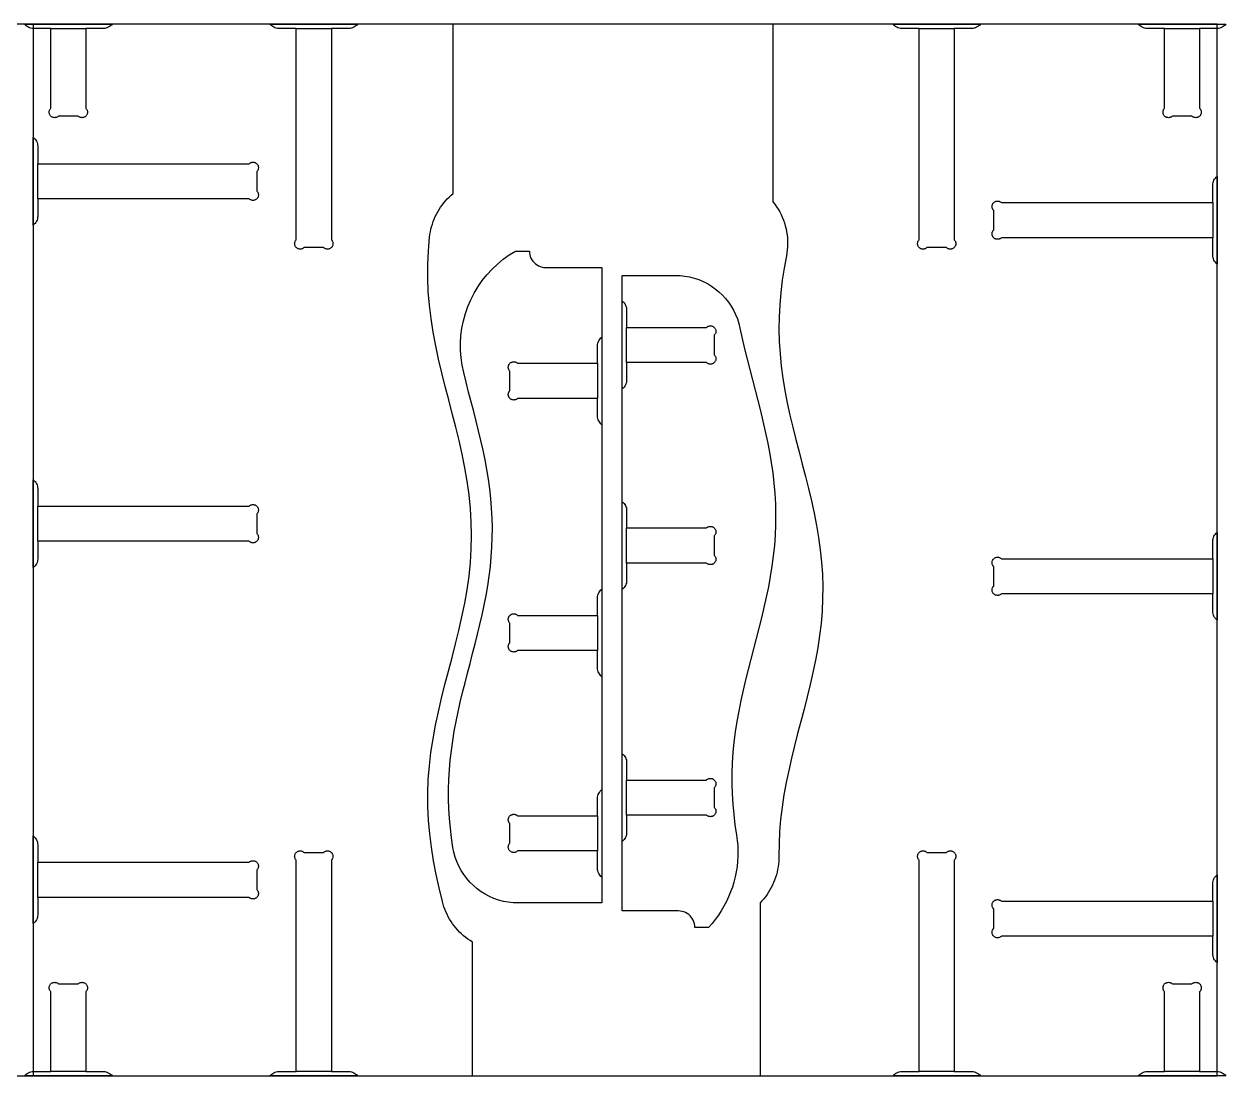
# Model space of a CAD drawing. Header units: inches. Extents: x -0.4 to 96.4, y 0 to 48.
# Drawn here: x 41.6 to 96.4, y 0 to 48 of the extents above; entities that cross this region are included whole.
import ezdxf

# ---------------------------------------------------------------- set-up
doc = ezdxf.new("R2010")
doc.units = ezdxf.units.IN
for name, color, linetype in [('BRACKET_CUTS', 1, 'Continuous'), ('BRACKET_OUTLINE', 5, 'Continuous'), ('PLYWOOD_BOUNDARY', 7, 'Continuous'), ('SHELF_OUTLINE', 3, 'Continuous')]:
    doc.layers.add(name, color=color, linetype=linetype)

msp = doc.modelspace()

# ---------------------------------------------------------------- linework, layer by layer
at = {"layer": 'BRACKET_CUTS'}
for points in [[(42.776, 47.8), (44.376, 47.8)], [(53.976, 47.8), (55.576, 47.8)], [(82.4, 47.8), (84, 47.8)], [(93.6, 47.8), (95.2, 47.8)], [(42.176, 40.025), (42.176, 41.625)], [(95.8, 39.85), (95.8, 38.25)], [(69.052, 32.554), (69.052, 34.154)], [(67.724, 32.518), (67.724, 30.918)], [(42.176, 24.4), (42.176, 26)], [(69.052, 23.404), (69.052, 25.005)], [(95.8, 23.6), (95.8, 22)], [(67.724, 21.018), (67.724, 19.418)], [(69.052, 11.904), (69.052, 13.504)], [(67.724, 11.868), (67.724, 10.268)], [(42.176, 8.15), (42.176, 9.75)], [(95.8, 7.975), (95.8, 6.375)], [(44.376, 0.2), (42.776, 0.2)], [(55.576, 0.2), (53.976, 0.2)], [(84, 0.2), (82.4, 0.2)], [(95.2, 0.2), (93.6, 0.2)]]:
    msp.add_lwpolyline(points, dxfattribs=at)
at = {"layer": 'BRACKET_OUTLINE'}
for points in [[(45.576, 48), (45.538, 47.956), (45.496, 47.916), (45.449, 47.882), (45.399, 47.853), (45.346, 47.83), (45.29, 47.813), (45.233, 47.803), (45.176, 47.8), (44.376, 47.8), (44.376, 44.154), (44.392, 44.135), (44.407, 44.116), (44.419, 44.095), (44.43, 44.072), (44.438, 44.049), (44.444, 44.026), (44.448, 44.001), (44.449, 43.977), (44.448, 43.952), (44.444, 43.928), (44.438, 43.904), (44.43, 43.881), (44.419, 43.859), (44.407, 43.838), (44.392, 43.818), (44.376, 43.8), (44.357, 43.784), (44.338, 43.769), (44.317, 43.756), (44.294, 43.746), (44.271, 43.738), (44.248, 43.732), (44.223, 43.728), (44.199, 43.727), (44.174, 43.728), (44.15, 43.732), (44.126, 43.738), (44.103, 43.746), (44.081, 43.756), (44.06, 43.769), (44.04, 43.784), (44.022, 43.8), (43.129, 43.8), (43.111, 43.784), (43.091, 43.769), (43.07, 43.756), (43.048, 43.746), (43.025, 43.738), (43.001, 43.732), (42.977, 43.728), (42.952, 43.727), (42.928, 43.728), (42.904, 43.732), (42.88, 43.738), (42.857, 43.746), (42.834, 43.756), (42.813, 43.769), (42.794, 43.784), (42.776, 43.8), (42.759, 43.818), (42.744, 43.838), (42.732, 43.859), (42.721, 43.881), (42.713, 43.904), (42.707, 43.928), (42.704, 43.952), (42.702, 43.977), (42.704, 44.001), (42.707, 44.026), (42.713, 44.049), (42.721, 44.072), (42.732, 44.095), (42.744, 44.116), (42.759, 44.135), (42.776, 44.154), (42.776, 47.8), (41.976, 47.8), (41.918, 47.803), (41.861, 47.813), (41.805, 47.83), (41.752, 47.853), (41.702, 47.882), (41.655, 47.916), (41.613, 47.956), (41.576, 48), (45.576, 48)], [(56.776, 48), (56.738, 47.956), (56.696, 47.916), (56.649, 47.882), (56.599, 47.853), (56.546, 47.83), (56.49, 47.813), (56.433, 47.803), (56.376, 47.8), (55.576, 47.8), (55.576, 38.154), (55.592, 38.135), (55.607, 38.116), (55.619, 38.095), (55.63, 38.072), (55.638, 38.049), (55.644, 38.026), (55.648, 38.001), (55.649, 37.977), (55.648, 37.952), (55.644, 37.928), (55.638, 37.904), (55.63, 37.881), (55.619, 37.859), (55.607, 37.838), (55.592, 37.818), (55.576, 37.8), (55.557, 37.784), (55.538, 37.769), (55.517, 37.756), (55.494, 37.746), (55.471, 37.738), (55.448, 37.732), (55.423, 37.728), (55.399, 37.727), (55.374, 37.728), (55.35, 37.732), (55.326, 37.738), (55.303, 37.746), (55.281, 37.756), (55.26, 37.769), (55.24, 37.784), (55.222, 37.8), (54.329, 37.8), (54.311, 37.784), (54.291, 37.769), (54.27, 37.756), (54.248, 37.746), (54.225, 37.738), (54.201, 37.732), (54.177, 37.728), (54.152, 37.727), (54.128, 37.728), (54.104, 37.732), (54.08, 37.738), (54.057, 37.746), (54.034, 37.756), (54.013, 37.769), (53.994, 37.784), (53.976, 37.8), (53.959, 37.818), (53.944, 37.838), (53.932, 37.859), (53.921, 37.881), (53.913, 37.904), (53.907, 37.928), (53.904, 37.952), (53.902, 37.977), (53.904, 38.001), (53.907, 38.026), (53.913, 38.049), (53.921, 38.072), (53.932, 38.095), (53.944, 38.116), (53.959, 38.135), (53.976, 38.154), (53.976, 47.8), (53.176, 47.8), (53.118, 47.803), (53.061, 47.813), (53.005, 47.83), (52.952, 47.853), (52.902, 47.882), (52.855, 47.916), (52.813, 47.956), (52.776, 48), (56.776, 48)], [(85.2, 48), (85.163, 47.956), (85.12, 47.916), (85.074, 47.882), (85.024, 47.853), (84.97, 47.83), (84.915, 47.813), (84.858, 47.803), (84.8, 47.8), (84, 47.8), (84, 38.154), (84.016, 38.135), (84.031, 38.116), (84.044, 38.095), (84.054, 38.072), (84.062, 38.049), (84.068, 38.026), (84.072, 38.001), (84.073, 37.977), (84.072, 37.952), (84.068, 37.928), (84.062, 37.904), (84.054, 37.881), (84.044, 37.859), (84.031, 37.838), (84.016, 37.818), (84, 37.8), (83.982, 37.784), (83.962, 37.769), (83.941, 37.756), (83.919, 37.746), (83.896, 37.738), (83.872, 37.732), (83.848, 37.728), (83.823, 37.727), (83.799, 37.728), (83.774, 37.732), (83.751, 37.738), (83.728, 37.746), (83.705, 37.756), (83.684, 37.769), (83.665, 37.784), (83.646, 37.8), (82.754, 37.8), (82.735, 37.784), (82.716, 37.769), (82.695, 37.756), (82.672, 37.746), (82.649, 37.738), (82.626, 37.732), (82.601, 37.728), (82.577, 37.727), (82.552, 37.728), (82.528, 37.732), (82.504, 37.738), (82.481, 37.746), (82.459, 37.756), (82.438, 37.769), (82.418, 37.784), (82.4, 37.8), (82.384, 37.818), (82.369, 37.838), (82.356, 37.859), (82.346, 37.881), (82.338, 37.904), (82.332, 37.928), (82.328, 37.952), (82.327, 37.977), (82.328, 38.001), (82.332, 38.026), (82.338, 38.049), (82.346, 38.072), (82.356, 38.095), (82.369, 38.116), (82.384, 38.135), (82.4, 38.154), (82.4, 47.8), (81.6, 47.8), (81.542, 47.803), (81.485, 47.813), (81.43, 47.83), (81.376, 47.853), (81.326, 47.882), (81.28, 47.916), (81.237, 47.956), (81.2, 48), (85.2, 48)], [(96.4, 48), (96.363, 47.956), (96.32, 47.916), (96.274, 47.882), (96.224, 47.853), (96.17, 47.83), (96.115, 47.813), (96.058, 47.803), (96, 47.8), (95.2, 47.8), (95.2, 44.154), (95.216, 44.135), (95.231, 44.116), (95.244, 44.095), (95.254, 44.072), (95.262, 44.049), (95.268, 44.026), (95.272, 44.001), (95.273, 43.977), (95.272, 43.952), (95.268, 43.928), (95.262, 43.904), (95.254, 43.881), (95.244, 43.859), (95.231, 43.838), (95.216, 43.818), (95.2, 43.8), (95.182, 43.784), (95.162, 43.769), (95.141, 43.756), (95.119, 43.746), (95.096, 43.738), (95.072, 43.732), (95.048, 43.728), (95.023, 43.727), (94.999, 43.728), (94.974, 43.732), (94.951, 43.738), (94.928, 43.746), (94.905, 43.756), (94.884, 43.769), (94.865, 43.784), (94.846, 43.8), (93.954, 43.8), (93.935, 43.784), (93.916, 43.769), (93.895, 43.756), (93.872, 43.746), (93.849, 43.738), (93.826, 43.732), (93.801, 43.728), (93.777, 43.727), (93.752, 43.728), (93.728, 43.732), (93.704, 43.738), (93.681, 43.746), (93.659, 43.756), (93.638, 43.769), (93.618, 43.784), (93.6, 43.8), (93.584, 43.818), (93.569, 43.838), (93.556, 43.859), (93.546, 43.881), (93.538, 43.904), (93.532, 43.928), (93.528, 43.952), (93.527, 43.977), (93.528, 44.001), (93.532, 44.026), (93.538, 44.049), (93.546, 44.072), (93.556, 44.095), (93.569, 44.116), (93.584, 44.135), (93.6, 44.154), (93.6, 47.8), (92.8, 47.8), (92.742, 47.803), (92.685, 47.813), (92.63, 47.83), (92.576, 47.853), (92.526, 47.882), (92.48, 47.916), (92.437, 47.956), (92.4, 48), (96.4, 48)], [(41.976, 42.825), (42.02, 42.788), (42.059, 42.745), (42.094, 42.699), (42.123, 42.649), (42.146, 42.595), (42.162, 42.54), (42.172, 42.483), (42.176, 42.425), (42.176, 41.625), (51.822, 41.625), (51.84, 41.641), (51.86, 41.656), (51.881, 41.669), (51.903, 41.679), (51.926, 41.687), (51.95, 41.693), (51.974, 41.697), (51.999, 41.698), (52.023, 41.697), (52.048, 41.693), (52.071, 41.687), (52.094, 41.679), (52.117, 41.669), (52.138, 41.656), (52.157, 41.641), (52.176, 41.625), (52.192, 41.607), (52.207, 41.587), (52.219, 41.566), (52.23, 41.544), (52.238, 41.521), (52.244, 41.497), (52.248, 41.473), (52.249, 41.448), (52.248, 41.424), (52.244, 41.399), (52.238, 41.376), (52.23, 41.353), (52.219, 41.33), (52.207, 41.309), (52.192, 41.29), (52.176, 41.271), (52.176, 40.379), (52.192, 40.36), (52.207, 40.341), (52.219, 40.32), (52.23, 40.297), (52.238, 40.274), (52.244, 40.251), (52.248, 40.226), (52.249, 40.202), (52.248, 40.177), (52.244, 40.153), (52.238, 40.129), (52.23, 40.106), (52.219, 40.084), (52.207, 40.063), (52.192, 40.043), (52.176, 40.025), (52.157, 40.009), (52.138, 39.994), (52.117, 39.981), (52.094, 39.971), (52.071, 39.963), (52.048, 39.957), (52.023, 39.953), (51.999, 39.952), (51.974, 39.953), (51.95, 39.957), (51.926, 39.963), (51.903, 39.971), (51.881, 39.981), (51.86, 39.994), (51.84, 40.009), (51.822, 40.025), (42.176, 40.025), (42.176, 39.225), (42.172, 39.167), (42.162, 39.11), (42.146, 39.055), (42.123, 39.001), (42.094, 38.951), (42.059, 38.905), (42.02, 38.862), (41.976, 38.825), (41.976, 42.825)], [(96, 37.05), (95.956, 37.087), (95.916, 37.13), (95.882, 37.176), (95.853, 37.226), (95.83, 37.28), (95.813, 37.335), (95.803, 37.392), (95.8, 37.45), (95.8, 38.25), (86.154, 38.25), (86.135, 38.234), (86.116, 38.219), (86.095, 38.206), (86.072, 38.196), (86.049, 38.188), (86.026, 38.182), (86.001, 38.178), (85.977, 38.177), (85.952, 38.178), (85.928, 38.182), (85.904, 38.188), (85.881, 38.196), (85.859, 38.206), (85.838, 38.219), (85.818, 38.234), (85.8, 38.25), (85.784, 38.268), (85.769, 38.288), (85.756, 38.309), (85.746, 38.331), (85.738, 38.354), (85.732, 38.378), (85.728, 38.402), (85.727, 38.427), (85.728, 38.451), (85.732, 38.476), (85.738, 38.499), (85.746, 38.522), (85.756, 38.545), (85.769, 38.566), (85.784, 38.585), (85.8, 38.604), (85.8, 39.496), (85.784, 39.515), (85.769, 39.534), (85.756, 39.555), (85.746, 39.578), (85.738, 39.601), (85.732, 39.624), (85.728, 39.649), (85.727, 39.673), (85.728, 39.698), (85.732, 39.722), (85.738, 39.746), (85.746, 39.769), (85.756, 39.791), (85.769, 39.812), (85.784, 39.832), (85.8, 39.85), (85.818, 39.866), (85.838, 39.881), (85.859, 39.894), (85.881, 39.904), (85.904, 39.912), (85.928, 39.918), (85.952, 39.922), (85.977, 39.923), (86.001, 39.922), (86.026, 39.918), (86.049, 39.912), (86.072, 39.904), (86.095, 39.894), (86.116, 39.881), (86.135, 39.866), (86.154, 39.85), (95.8, 39.85), (95.8, 40.65), (95.803, 40.708), (95.813, 40.765), (95.83, 40.82), (95.853, 40.874), (95.882, 40.924), (95.916, 40.97), (95.956, 41.013), (96, 41.05), (96, 37.05)], [(68.852, 35.355), (68.896, 35.317), (68.935, 35.275), (68.97, 35.228), (68.999, 35.178), (69.022, 35.125), (69.038, 35.069), (69.048, 35.012), (69.052, 34.954), (69.052, 34.154), (72.698, 34.154), (72.716, 34.171), (72.736, 34.186), (72.757, 34.198), (72.779, 34.209), (72.802, 34.217), (72.826, 34.223), (72.85, 34.227), (72.875, 34.228), (72.899, 34.227), (72.924, 34.223), (72.947, 34.217), (72.97, 34.209), (72.993, 34.198), (73.014, 34.186), (73.033, 34.171), (73.052, 34.154), (73.068, 34.136), (73.083, 34.117), (73.095, 34.096), (73.106, 34.073), (73.114, 34.05), (73.12, 34.026), (73.124, 34.002), (73.125, 33.978), (73.124, 33.953), (73.12, 33.929), (73.114, 33.905), (73.106, 33.882), (73.095, 33.86), (73.083, 33.839), (73.068, 33.819), (73.052, 33.801), (73.052, 32.908), (73.068, 32.89), (73.083, 32.87), (73.095, 32.849), (73.106, 32.827), (73.114, 32.804), (73.12, 32.78), (73.124, 32.756), (73.125, 32.731), (73.124, 32.707), (73.12, 32.683), (73.114, 32.659), (73.106, 32.636), (73.095, 32.613), (73.083, 32.592), (73.068, 32.573), (73.052, 32.554), (73.033, 32.538), (73.014, 32.523), (72.993, 32.511), (72.97, 32.5), (72.947, 32.492), (72.924, 32.486), (72.899, 32.482), (72.875, 32.481), (72.85, 32.482), (72.826, 32.486), (72.802, 32.492), (72.779, 32.5), (72.757, 32.511), (72.736, 32.523), (72.716, 32.538), (72.698, 32.554), (69.052, 32.554), (69.052, 31.754), (69.048, 31.697), (69.038, 31.64), (69.022, 31.584), (68.999, 31.531), (68.97, 31.481), (68.935, 31.434), (68.896, 31.392), (68.852, 31.354), (68.852, 35.355)], [(67.924, 29.718), (67.88, 29.755), (67.84, 29.797), (67.806, 29.844), (67.777, 29.894), (67.754, 29.947), (67.738, 30.003), (67.728, 30.06), (67.724, 30.118), (67.724, 30.918), (64.078, 30.918), (64.06, 30.901), (64.04, 30.887), (64.019, 30.874), (63.997, 30.864), (63.974, 30.855), (63.95, 30.849), (63.926, 30.846), (63.901, 30.844), (63.877, 30.846), (63.852, 30.849), (63.829, 30.855), (63.805, 30.864), (63.783, 30.874), (63.762, 30.887), (63.742, 30.901), (63.724, 30.918), (63.708, 30.936), (63.693, 30.956), (63.681, 30.977), (63.67, 30.999), (63.662, 31.022), (63.656, 31.046), (63.652, 31.07), (63.651, 31.094), (63.652, 31.119), (63.656, 31.143), (63.662, 31.167), (63.67, 31.19), (63.681, 31.212), (63.693, 31.233), (63.708, 31.253), (63.724, 31.271), (63.724, 32.164), (63.708, 32.182), (63.693, 32.202), (63.681, 32.223), (63.67, 32.245), (63.662, 32.268), (63.656, 32.292), (63.652, 32.316), (63.651, 32.341), (63.652, 32.365), (63.656, 32.39), (63.662, 32.413), (63.67, 32.437), (63.681, 32.459), (63.693, 32.48), (63.708, 32.5), (63.724, 32.518), (63.742, 32.534), (63.762, 32.549), (63.783, 32.561), (63.805, 32.572), (63.829, 32.58), (63.852, 32.586), (63.877, 32.59), (63.901, 32.591), (63.926, 32.59), (63.95, 32.586), (63.974, 32.58), (63.997, 32.572), (64.019, 32.561), (64.04, 32.549), (64.06, 32.534), (64.078, 32.518), (67.724, 32.518), (67.724, 33.318), (67.728, 33.376), (67.738, 33.433), (67.754, 33.488), (67.777, 33.541), (67.806, 33.592), (67.84, 33.638), (67.88, 33.68), (67.924, 33.718), (67.924, 29.718)], [(41.976, 27.2), (42.02, 27.163), (42.059, 27.12), (42.094, 27.074), (42.123, 27.024), (42.146, 26.97), (42.162, 26.915), (42.172, 26.858), (42.176, 26.8), (42.176, 26), (51.822, 26), (51.84, 26.016), (51.86, 26.031), (51.881, 26.044), (51.903, 26.054), (51.926, 26.062), (51.95, 26.068), (51.974, 26.072), (51.999, 26.073), (52.023, 26.072), (52.048, 26.068), (52.071, 26.062), (52.094, 26.054), (52.117, 26.044), (52.138, 26.031), (52.157, 26.016), (52.176, 26), (52.192, 25.982), (52.207, 25.962), (52.219, 25.941), (52.23, 25.919), (52.238, 25.896), (52.244, 25.872), (52.248, 25.848), (52.249, 25.823), (52.248, 25.799), (52.244, 25.774), (52.238, 25.751), (52.23, 25.728), (52.219, 25.705), (52.207, 25.684), (52.192, 25.665), (52.176, 25.646), (52.176, 24.754), (52.192, 24.735), (52.207, 24.716), (52.219, 24.695), (52.23, 24.672), (52.238, 24.649), (52.244, 24.626), (52.248, 24.601), (52.249, 24.577), (52.248, 24.552), (52.244, 24.528), (52.238, 24.504), (52.23, 24.481), (52.219, 24.459), (52.207, 24.438), (52.192, 24.418), (52.176, 24.4), (52.157, 24.384), (52.138, 24.369), (52.117, 24.356), (52.094, 24.346), (52.071, 24.338), (52.048, 24.332), (52.023, 24.328), (51.999, 24.327), (51.974, 24.328), (51.95, 24.332), (51.926, 24.338), (51.903, 24.346), (51.881, 24.356), (51.86, 24.369), (51.84, 24.384), (51.822, 24.4), (42.176, 24.4), (42.176, 23.6), (42.172, 23.542), (42.162, 23.485), (42.146, 23.43), (42.123, 23.376), (42.094, 23.326), (42.059, 23.28), (42.02, 23.237), (41.976, 23.2), (41.976, 27.2)], [(68.852, 26.204), (68.896, 26.167), (68.935, 26.125), (68.97, 26.078), (68.999, 26.028), (69.022, 25.975), (69.038, 25.919), (69.048, 25.862), (69.052, 25.805), (69.052, 25.005), (72.698, 25.005), (72.716, 25.021), (72.736, 25.036), (72.757, 25.048), (72.779, 25.059), (72.802, 25.067), (72.826, 25.073), (72.85, 25.077), (72.875, 25.078), (72.899, 25.077), (72.924, 25.073), (72.947, 25.067), (72.97, 25.059), (72.993, 25.048), (73.014, 25.036), (73.033, 25.021), (73.052, 25.005), (73.068, 24.986), (73.083, 24.967), (73.095, 24.946), (73.106, 24.923), (73.114, 24.9), (73.12, 24.876), (73.124, 24.852), (73.125, 24.828), (73.124, 24.803), (73.12, 24.779), (73.114, 24.755), (73.106, 24.732), (73.095, 24.71), (73.083, 24.689), (73.068, 24.669), (73.052, 24.651), (73.052, 23.758), (73.068, 23.74), (73.083, 23.72), (73.095, 23.699), (73.106, 23.677), (73.114, 23.654), (73.12, 23.63), (73.124, 23.606), (73.125, 23.581), (73.124, 23.557), (73.12, 23.533), (73.114, 23.509), (73.106, 23.486), (73.095, 23.463), (73.083, 23.442), (73.068, 23.423), (73.052, 23.404), (73.033, 23.388), (73.014, 23.373), (72.993, 23.361), (72.97, 23.35), (72.947, 23.342), (72.924, 23.336), (72.899, 23.332), (72.875, 23.331), (72.85, 23.332), (72.826, 23.336), (72.802, 23.342), (72.779, 23.35), (72.757, 23.361), (72.736, 23.373), (72.716, 23.388), (72.698, 23.404), (69.052, 23.404), (69.052, 22.605), (69.048, 22.547), (69.038, 22.49), (69.022, 22.434), (68.999, 22.381), (68.97, 22.331), (68.935, 22.284), (68.896, 22.242), (68.852, 22.204), (68.852, 26.204)], [(96, 20.8), (95.956, 20.837), (95.916, 20.88), (95.882, 20.926), (95.853, 20.976), (95.83, 21.03), (95.813, 21.085), (95.803, 21.142), (95.8, 21.2), (95.8, 22), (86.154, 22), (86.135, 21.984), (86.116, 21.969), (86.095, 21.956), (86.072, 21.946), (86.049, 21.938), (86.026, 21.932), (86.001, 21.928), (85.977, 21.927), (85.952, 21.928), (85.928, 21.932), (85.904, 21.938), (85.881, 21.946), (85.859, 21.956), (85.838, 21.969), (85.818, 21.984), (85.8, 22), (85.784, 22.018), (85.769, 22.038), (85.756, 22.059), (85.746, 22.081), (85.738, 22.104), (85.732, 22.128), (85.728, 22.152), (85.727, 22.177), (85.728, 22.201), (85.732, 22.226), (85.738, 22.249), (85.746, 22.272), (85.756, 22.295), (85.769, 22.316), (85.784, 22.335), (85.8, 22.354), (85.8, 23.246), (85.784, 23.265), (85.769, 23.284), (85.756, 23.305), (85.746, 23.328), (85.738, 23.351), (85.732, 23.374), (85.728, 23.399), (85.727, 23.423), (85.728, 23.448), (85.732, 23.472), (85.738, 23.496), (85.746, 23.519), (85.756, 23.541), (85.769, 23.562), (85.784, 23.582), (85.8, 23.6), (85.818, 23.616), (85.838, 23.631), (85.859, 23.644), (85.881, 23.654), (85.904, 23.662), (85.928, 23.668), (85.952, 23.672), (85.977, 23.673), (86.001, 23.672), (86.026, 23.668), (86.049, 23.662), (86.072, 23.654), (86.095, 23.644), (86.116, 23.631), (86.135, 23.616), (86.154, 23.6), (95.8, 23.6), (95.8, 24.4), (95.803, 24.458), (95.813, 24.515), (95.83, 24.57), (95.853, 24.624), (95.882, 24.674), (95.916, 24.72), (95.956, 24.763), (96, 24.8), (96, 20.8)], [(67.924, 18.218), (67.88, 18.255), (67.84, 18.297), (67.806, 18.344), (67.777, 18.394), (67.754, 18.447), (67.738, 18.503), (67.728, 18.56), (67.724, 18.618), (67.724, 19.418), (64.078, 19.418), (64.06, 19.401), (64.04, 19.387), (64.019, 19.374), (63.997, 19.364), (63.974, 19.355), (63.95, 19.349), (63.926, 19.346), (63.901, 19.344), (63.877, 19.346), (63.852, 19.349), (63.829, 19.355), (63.805, 19.364), (63.783, 19.374), (63.762, 19.387), (63.742, 19.401), (63.724, 19.418), (63.708, 19.436), (63.693, 19.456), (63.681, 19.477), (63.67, 19.499), (63.662, 19.522), (63.656, 19.546), (63.652, 19.57), (63.651, 19.594), (63.652, 19.619), (63.656, 19.643), (63.662, 19.667), (63.67, 19.69), (63.681, 19.712), (63.693, 19.733), (63.708, 19.753), (63.724, 19.771), (63.724, 20.664), (63.708, 20.682), (63.693, 20.702), (63.681, 20.723), (63.67, 20.745), (63.662, 20.768), (63.656, 20.792), (63.652, 20.816), (63.651, 20.841), (63.652, 20.865), (63.656, 20.89), (63.662, 20.913), (63.67, 20.937), (63.681, 20.959), (63.693, 20.98), (63.708, 21), (63.724, 21.018), (63.742, 21.034), (63.762, 21.049), (63.783, 21.061), (63.805, 21.072), (63.829, 21.08), (63.852, 21.086), (63.877, 21.09), (63.901, 21.091), (63.926, 21.09), (63.95, 21.086), (63.974, 21.08), (63.997, 21.072), (64.019, 21.061), (64.04, 21.049), (64.06, 21.034), (64.078, 21.018), (67.724, 21.018), (67.724, 21.818), (67.728, 21.876), (67.738, 21.933), (67.754, 21.988), (67.777, 22.041), (67.806, 22.092), (67.84, 22.138), (67.88, 22.18), (67.924, 22.218), (67.924, 18.218)], [(68.852, 14.704), (68.896, 14.667), (68.935, 14.625), (68.97, 14.578), (68.999, 14.528), (69.022, 14.475), (69.038, 14.419), (69.048, 14.362), (69.052, 14.304), (69.052, 13.504), (72.698, 13.504), (72.716, 13.521), (72.736, 13.536), (72.757, 13.548), (72.779, 13.559), (72.802, 13.567), (72.826, 13.573), (72.85, 13.577), (72.875, 13.578), (72.899, 13.577), (72.924, 13.573), (72.947, 13.567), (72.97, 13.559), (72.993, 13.548), (73.014, 13.536), (73.033, 13.521), (73.052, 13.504), (73.068, 13.486), (73.083, 13.467), (73.095, 13.446), (73.106, 13.423), (73.114, 13.4), (73.12, 13.376), (73.124, 13.352), (73.125, 13.328), (73.124, 13.303), (73.12, 13.279), (73.114, 13.255), (73.106, 13.232), (73.095, 13.21), (73.083, 13.189), (73.068, 13.169), (73.052, 13.151), (73.052, 12.258), (73.068, 12.24), (73.083, 12.22), (73.095, 12.199), (73.106, 12.177), (73.114, 12.154), (73.12, 12.13), (73.124, 12.106), (73.125, 12.081), (73.124, 12.057), (73.12, 12.033), (73.114, 12.009), (73.106, 11.986), (73.095, 11.963), (73.083, 11.942), (73.068, 11.923), (73.052, 11.904), (73.033, 11.888), (73.014, 11.873), (72.993, 11.861), (72.97, 11.85), (72.947, 11.842), (72.924, 11.836), (72.899, 11.832), (72.875, 11.831), (72.85, 11.832), (72.826, 11.836), (72.802, 11.842), (72.779, 11.85), (72.757, 11.861), (72.736, 11.873), (72.716, 11.888), (72.698, 11.904), (69.052, 11.904), (69.052, 11.104), (69.048, 11.047), (69.038, 10.99), (69.022, 10.934), (68.999, 10.881), (68.97, 10.831), (68.935, 10.784), (68.896, 10.742), (68.852, 10.704), (68.852, 14.704)], [(67.924, 9.068), (67.88, 9.105), (67.84, 9.147), (67.806, 9.194), (67.777, 9.244), (67.754, 9.297), (67.738, 9.353), (67.728, 9.41), (67.724, 9.468), (67.724, 10.268), (64.078, 10.268), (64.06, 10.251), (64.04, 10.237), (64.019, 10.224), (63.997, 10.214), (63.974, 10.205), (63.95, 10.199), (63.926, 10.196), (63.901, 10.194), (63.877, 10.196), (63.852, 10.199), (63.829, 10.205), (63.805, 10.214), (63.783, 10.224), (63.762, 10.237), (63.742, 10.251), (63.724, 10.268), (63.708, 10.286), (63.693, 10.306), (63.681, 10.327), (63.67, 10.349), (63.662, 10.372), (63.656, 10.396), (63.652, 10.42), (63.651, 10.444), (63.652, 10.469), (63.656, 10.493), (63.662, 10.517), (63.67, 10.54), (63.681, 10.562), (63.693, 10.583), (63.708, 10.603), (63.724, 10.621), (63.724, 11.514), (63.708, 11.532), (63.693, 11.552), (63.681, 11.573), (63.67, 11.595), (63.662, 11.618), (63.656, 11.642), (63.652, 11.666), (63.651, 11.691), (63.652, 11.715), (63.656, 11.74), (63.662, 11.763), (63.67, 11.787), (63.681, 11.809), (63.693, 11.83), (63.708, 11.85), (63.724, 11.868), (63.742, 11.884), (63.762, 11.899), (63.783, 11.911), (63.805, 11.922), (63.829, 11.93), (63.852, 11.936), (63.877, 11.94), (63.901, 11.941), (63.926, 11.94), (63.95, 11.936), (63.974, 11.93), (63.997, 11.922), (64.019, 11.911), (64.04, 11.899), (64.06, 11.884), (64.078, 11.868), (67.724, 11.868), (67.724, 12.668), (67.728, 12.726), (67.738, 12.783), (67.754, 12.838), (67.777, 12.891), (67.806, 12.942), (67.84, 12.988), (67.88, 13.03), (67.924, 13.068), (67.924, 9.068)], [(41.976, 10.95), (42.02, 10.913), (42.059, 10.87), (42.094, 10.824), (42.123, 10.774), (42.146, 10.72), (42.162, 10.665), (42.172, 10.608), (42.176, 10.55), (42.176, 9.75), (51.822, 9.75), (51.84, 9.766), (51.86, 9.781), (51.881, 9.794), (51.903, 9.804), (51.926, 9.812), (51.95, 9.818), (51.974, 9.822), (51.999, 9.823), (52.023, 9.822), (52.048, 9.818), (52.071, 9.812), (52.094, 9.804), (52.117, 9.794), (52.138, 9.781), (52.157, 9.766), (52.176, 9.75), (52.192, 9.732), (52.207, 9.712), (52.219, 9.691), (52.23, 9.669), (52.238, 9.646), (52.244, 9.622), (52.248, 9.598), (52.249, 9.573), (52.248, 9.549), (52.244, 9.524), (52.238, 9.501), (52.23, 9.478), (52.219, 9.455), (52.207, 9.434), (52.192, 9.415), (52.176, 9.396), (52.176, 8.504), (52.192, 8.485), (52.207, 8.466), (52.219, 8.445), (52.23, 8.422), (52.238, 8.399), (52.244, 8.376), (52.248, 8.351), (52.249, 8.327), (52.248, 8.302), (52.244, 8.278), (52.238, 8.254), (52.23, 8.231), (52.219, 8.209), (52.207, 8.188), (52.192, 8.168), (52.176, 8.15), (52.157, 8.134), (52.138, 8.119), (52.117, 8.106), (52.094, 8.096), (52.071, 8.088), (52.048, 8.082), (52.023, 8.078), (51.999, 8.077), (51.974, 8.078), (51.95, 8.082), (51.926, 8.088), (51.903, 8.096), (51.881, 8.106), (51.86, 8.119), (51.84, 8.134), (51.822, 8.15), (42.176, 8.15), (42.176, 7.35), (42.172, 7.292), (42.162, 7.235), (42.146, 7.18), (42.123, 7.126), (42.094, 7.076), (42.059, 7.03), (42.02, 6.987), (41.976, 6.95), (41.976, 10.95)], [(52.776, 0), (52.813, 0.044), (52.855, 0.084), (52.902, 0.118), (52.952, 0.147), (53.005, 0.17), (53.061, 0.187), (53.118, 0.197), (53.176, 0.2), (53.976, 0.2), (53.976, 9.846), (53.959, 9.865), (53.944, 9.884), (53.932, 9.905), (53.921, 9.928), (53.913, 9.951), (53.907, 9.974), (53.904, 9.999), (53.902, 10.023), (53.904, 10.048), (53.907, 10.072), (53.913, 10.096), (53.921, 10.119), (53.932, 10.141), (53.944, 10.162), (53.959, 10.182), (53.976, 10.2), (53.994, 10.216), (54.013, 10.231), (54.034, 10.244), (54.057, 10.254), (54.08, 10.262), (54.104, 10.268), (54.128, 10.272), (54.152, 10.273), (54.177, 10.272), (54.201, 10.268), (54.225, 10.262), (54.248, 10.254), (54.27, 10.244), (54.291, 10.231), (54.311, 10.216), (54.329, 10.2), (55.222, 10.2), (55.24, 10.216), (55.26, 10.231), (55.281, 10.244), (55.303, 10.254), (55.326, 10.262), (55.35, 10.268), (55.374, 10.272), (55.399, 10.273), (55.423, 10.272), (55.448, 10.268), (55.471, 10.262), (55.494, 10.254), (55.517, 10.244), (55.538, 10.231), (55.557, 10.216), (55.576, 10.2), (55.592, 10.182), (55.607, 10.162), (55.619, 10.141), (55.63, 10.119), (55.638, 10.096), (55.644, 10.072), (55.648, 10.048), (55.649, 10.023), (55.648, 9.999), (55.644, 9.974), (55.638, 9.951), (55.63, 9.928), (55.619, 9.905), (55.607, 9.884), (55.592, 9.865), (55.576, 9.846), (55.576, 0.2), (56.376, 0.2), (56.433, 0.197), (56.49, 0.187), (56.546, 0.17), (56.599, 0.147), (56.649, 0.118), (56.696, 0.084), (56.738, 0.044), (56.776, 0), (52.776, 0)], [(81.2, 0), (81.237, 0.044), (81.28, 0.084), (81.326, 0.118), (81.376, 0.147), (81.43, 0.17), (81.485, 0.187), (81.542, 0.197), (81.6, 0.2), (82.4, 0.2), (82.4, 9.846), (82.384, 9.865), (82.369, 9.884), (82.356, 9.905), (82.346, 9.928), (82.338, 9.951), (82.332, 9.974), (82.328, 9.999), (82.327, 10.023), (82.328, 10.048), (82.332, 10.072), (82.338, 10.096), (82.346, 10.119), (82.356, 10.141), (82.369, 10.162), (82.384, 10.182), (82.4, 10.2), (82.418, 10.216), (82.438, 10.231), (82.459, 10.244), (82.481, 10.254), (82.504, 10.262), (82.528, 10.268), (82.552, 10.272), (82.577, 10.273), (82.601, 10.272), (82.626, 10.268), (82.649, 10.262), (82.672, 10.254), (82.695, 10.244), (82.716, 10.231), (82.735, 10.216), (82.754, 10.2), (83.646, 10.2), (83.665, 10.216), (83.684, 10.231), (83.705, 10.244), (83.728, 10.254), (83.751, 10.262), (83.774, 10.268), (83.799, 10.272), (83.823, 10.273), (83.848, 10.272), (83.872, 10.268), (83.896, 10.262), (83.919, 10.254), (83.941, 10.244), (83.962, 10.231), (83.982, 10.216), (84, 10.2), (84.016, 10.182), (84.031, 10.162), (84.044, 10.141), (84.054, 10.119), (84.062, 10.096), (84.068, 10.072), (84.072, 10.048), (84.073, 10.023), (84.072, 9.999), (84.068, 9.974), (84.062, 9.951), (84.054, 9.928), (84.044, 9.905), (84.031, 9.884), (84.016, 9.865), (84, 9.846), (84, 0.2), (84.8, 0.2), (84.858, 0.197), (84.915, 0.187), (84.97, 0.17), (85.024, 0.147), (85.074, 0.118), (85.12, 0.084), (85.163, 0.044), (85.2, 0), (81.2, 0)], [(96, 5.175), (95.956, 5.212), (95.916, 5.255), (95.882, 5.301), (95.853, 5.351), (95.83, 5.405), (95.813, 5.46), (95.803, 5.517), (95.8, 5.575), (95.8, 6.375), (86.154, 6.375), (86.135, 6.359), (86.116, 6.344), (86.095, 6.331), (86.072, 6.321), (86.049, 6.313), (86.026, 6.307), (86.001, 6.303), (85.977, 6.302), (85.952, 6.303), (85.928, 6.307), (85.904, 6.313), (85.881, 6.321), (85.859, 6.331), (85.838, 6.344), (85.818, 6.359), (85.8, 6.375), (85.784, 6.393), (85.769, 6.413), (85.756, 6.434), (85.746, 6.456), (85.738, 6.479), (85.732, 6.503), (85.728, 6.527), (85.727, 6.552), (85.728, 6.576), (85.732, 6.601), (85.738, 6.624), (85.746, 6.647), (85.756, 6.67), (85.769, 6.691), (85.784, 6.71), (85.8, 6.729), (85.8, 7.621), (85.784, 7.64), (85.769, 7.659), (85.756, 7.68), (85.746, 7.703), (85.738, 7.726), (85.732, 7.749), (85.728, 7.774), (85.727, 7.798), (85.728, 7.823), (85.732, 7.847), (85.738, 7.871), (85.746, 7.894), (85.756, 7.916), (85.769, 7.937), (85.784, 7.957), (85.8, 7.975), (85.818, 7.991), (85.838, 8.006), (85.859, 8.019), (85.881, 8.029), (85.904, 8.037), (85.928, 8.043), (85.952, 8.047), (85.977, 8.048), (86.001, 8.047), (86.026, 8.043), (86.049, 8.037), (86.072, 8.029), (86.095, 8.019), (86.116, 8.006), (86.135, 7.991), (86.154, 7.975), (95.8, 7.975), (95.8, 8.775), (95.803, 8.833), (95.813, 8.89), (95.83, 8.945), (95.853, 8.999), (95.882, 9.049), (95.916, 9.095), (95.956, 9.138), (96, 9.175), (96, 5.175)], [(41.576, 0), (41.613, 0.044), (41.655, 0.084), (41.702, 0.118), (41.752, 0.147), (41.805, 0.17), (41.861, 0.187), (41.918, 0.197), (41.976, 0.2), (42.776, 0.2), (42.776, 3.846), (42.759, 3.865), (42.744, 3.884), (42.732, 3.905), (42.721, 3.928), (42.713, 3.951), (42.707, 3.974), (42.704, 3.999), (42.702, 4.023), (42.704, 4.048), (42.707, 4.072), (42.713, 4.096), (42.721, 4.119), (42.732, 4.141), (42.744, 4.162), (42.759, 4.182), (42.776, 4.2), (42.794, 4.216), (42.813, 4.231), (42.834, 4.244), (42.857, 4.254), (42.88, 4.262), (42.904, 4.268), (42.928, 4.272), (42.952, 4.273), (42.977, 4.272), (43.001, 4.268), (43.025, 4.262), (43.048, 4.254), (43.07, 4.244), (43.091, 4.231), (43.111, 4.216), (43.129, 4.2), (44.022, 4.2), (44.04, 4.216), (44.06, 4.231), (44.081, 4.244), (44.103, 4.254), (44.126, 4.262), (44.15, 4.268), (44.174, 4.272), (44.199, 4.273), (44.223, 4.272), (44.248, 4.268), (44.271, 4.262), (44.294, 4.254), (44.317, 4.244), (44.338, 4.231), (44.357, 4.216), (44.376, 4.2), (44.392, 4.182), (44.407, 4.162), (44.419, 4.141), (44.43, 4.119), (44.438, 4.096), (44.444, 4.072), (44.448, 4.048), (44.449, 4.023), (44.448, 3.999), (44.444, 3.974), (44.438, 3.951), (44.43, 3.928), (44.419, 3.905), (44.407, 3.884), (44.392, 3.865), (44.376, 3.846), (44.376, 0.2), (45.176, 0.2), (45.233, 0.197), (45.29, 0.187), (45.346, 0.17), (45.399, 0.147), (45.449, 0.118), (45.496, 0.084), (45.538, 0.044), (45.576, 0), (41.576, 0)], [(92.4, 0), (92.437, 0.044), (92.48, 0.084), (92.526, 0.118), (92.576, 0.147), (92.63, 0.17), (92.685, 0.187), (92.742, 0.197), (92.8, 0.2), (93.6, 0.2), (93.6, 3.846), (93.584, 3.865), (93.569, 3.884), (93.556, 3.905), (93.546, 3.928), (93.538, 3.951), (93.532, 3.974), (93.528, 3.999), (93.527, 4.023), (93.528, 4.048), (93.532, 4.072), (93.538, 4.096), (93.546, 4.119), (93.556, 4.141), (93.569, 4.162), (93.584, 4.182), (93.6, 4.2), (93.618, 4.216), (93.638, 4.231), (93.659, 4.244), (93.681, 4.254), (93.704, 4.262), (93.728, 4.268), (93.752, 4.272), (93.777, 4.273), (93.801, 4.272), (93.826, 4.268), (93.849, 4.262), (93.872, 4.254), (93.895, 4.244), (93.916, 4.231), (93.935, 4.216), (93.954, 4.2), (94.846, 4.2), (94.865, 4.216), (94.884, 4.231), (94.905, 4.244), (94.928, 4.254), (94.951, 4.262), (94.974, 4.268), (94.999, 4.272), (95.023, 4.273), (95.048, 4.272), (95.072, 4.268), (95.096, 4.262), (95.119, 4.254), (95.141, 4.244), (95.162, 4.231), (95.182, 4.216), (95.2, 4.2), (95.216, 4.182), (95.231, 4.162), (95.244, 4.141), (95.254, 4.119), (95.262, 4.096), (95.268, 4.072), (95.272, 4.048), (95.273, 4.023), (95.272, 3.999), (95.268, 3.974), (95.262, 3.951), (95.254, 3.928), (95.244, 3.905), (95.231, 3.884), (95.216, 3.865), (95.2, 3.846), (95.2, 0.2), (96, 0.2), (96.058, 0.197), (96.115, 0.187), (96.17, 0.17), (96.224, 0.147), (96.274, 0.118), (96.32, 0.084), (96.363, 0.044), (96.4, 0), (92.4, 0)]]:
    msp.add_lwpolyline(points, close=True, dxfattribs=at)
at = {"layer": 'PLYWOOD_BOUNDARY'}
msp.add_lwpolyline([(0, 0), (96, 0), (96, 48), (0, 48), (0, 0)], close=True, dxfattribs=at)
at = {"layer": 'SHELF_OUTLINE'}
for points in [[(41.976, 48), (41.976, 0), (62.018, 0), (62.018, 6.109), (62.018, 6.109), (61.912, 6.175), (61.81, 6.245), (61.71, 6.32), (61.613, 6.399), (61.52, 6.481), (61.431, 6.568), (61.345, 6.658), (61.262, 6.752), (61.184, 6.849), (61.11, 6.949), (61.04, 7.052), (60.975, 7.158), (60.914, 7.267), (60.857, 7.378), (60.805, 7.491), (60.758, 7.606), (60.716, 7.724), (60.679, 7.842), (60.646, 7.963), (60.646, 7.963), (60.498, 8.581), (60.363, 9.2), (60.243, 9.818), (60.143, 10.437), (60.065, 11.055), (60.01, 11.674), (59.981, 12.292), (59.977, 12.911), (60, 13.53), (60.048, 14.148), (60.121, 14.767), (60.216, 15.385), (60.331, 16.004), (60.462, 16.622), (60.607, 17.241), (60.762, 17.859), (60.922, 18.478), (61.084, 19.096), (61.243, 19.715), (61.395, 20.333), (61.536, 20.952), (61.662, 21.57), (61.77, 22.189), (61.858, 22.808), (61.922, 23.426), (61.962, 24.045), (61.976, 24.663), (61.963, 25.282), (61.925, 25.9), (61.862, 26.519), (61.776, 27.137), (61.669, 27.756), (61.543, 28.374), (61.403, 28.993), (61.252, 29.611), (61.093, 30.23), (60.932, 30.848), (60.771, 31.467), (60.616, 32.086), (60.47, 32.704), (60.338, 33.323), (60.222, 33.941), (60.126, 34.56), (60.052, 35.178), (60.002, 35.797), (59.978, 36.415), (59.98, 37.034), (60.008, 37.652), (60.061, 38.271), (60.061, 38.271), (60.076, 38.392), (60.097, 38.513), (60.122, 38.633), (60.152, 38.752), (60.187, 38.869), (60.227, 38.985), (60.271, 39.099), (60.32, 39.211), (60.374, 39.322), (60.432, 39.429), (60.494, 39.535), (60.561, 39.638), (60.631, 39.738), (60.706, 39.835), (60.785, 39.929), (60.867, 40.019), (60.953, 40.106), (61.043, 40.19), (61.136, 40.27), (61.136, 48), (41.976, 48)], [(96, 0), (96, 48), (75.73, 48), (75.73, 39.887), (75.73, 39.887), (75.814, 39.778), (75.893, 39.665), (75.967, 39.549), (76.035, 39.429), (76.098, 39.306), (76.155, 39.181), (76.206, 39.053), (76.252, 38.922), (76.291, 38.79), (76.324, 38.656), (76.351, 38.521), (76.372, 38.385), (76.386, 38.248), (76.394, 38.11), (76.396, 37.972), (76.391, 37.834), (76.38, 37.697), (76.363, 37.56), (76.34, 37.424), (76.34, 37.424), (76.237, 36.865), (76.151, 36.306), (76.083, 35.747), (76.035, 35.188), (76.007, 34.629), (76, 34.07), (76.015, 33.511), (76.051, 32.952), (76.107, 32.393), (76.183, 31.834), (76.275, 31.275), (76.384, 30.716), (76.505, 30.157), (76.637, 29.598), (76.777, 29.039), (76.922, 28.48), (77.068, 27.92), (77.213, 27.361), (77.353, 26.802), (77.485, 26.243), (77.608, 25.684), (77.717, 25.125), (77.811, 24.566), (77.888, 24.007), (77.945, 23.448), (77.983, 22.889), (77.999, 22.33), (77.994, 21.771), (77.968, 21.212), (77.921, 20.653), (77.855, 20.094), (77.77, 19.535), (77.668, 18.976), (77.553, 18.417), (77.425, 17.858), (77.289, 17.299), (77.146, 16.74), (77, 16.18), (76.854, 15.621), (76.712, 15.062), (76.575, 14.503), (76.448, 13.944), (76.332, 13.385), (76.231, 12.826), (76.146, 12.267), (76.079, 11.708), (76.032, 11.149), (76.006, 10.59), (76.001, 10.031), (76.001, 10.031), (75.999, 9.907), (75.993, 9.783), (75.981, 9.659), (75.965, 9.536), (75.943, 9.414), (75.916, 9.293), (75.885, 9.173), (75.848, 9.054), (75.806, 8.937), (75.76, 8.822), (75.709, 8.709), (75.653, 8.598), (75.593, 8.49), (75.528, 8.384), (75.459, 8.281), (75.386, 8.18), (75.308, 8.083), (75.227, 7.989), (75.142, 7.899), (75.142, 0), (96, 0)], [(67.924, 36.893), (67.924, 7.893), (64.089, 7.893), (64.089, 7.893), (63.866, 7.901), (63.644, 7.926), (63.425, 7.967), (63.209, 8.025), (62.998, 8.098), (62.793, 8.187), (62.596, 8.291), (62.406, 8.409), (62.226, 8.541), (62.056, 8.686), (61.898, 8.844), (61.752, 9.012), (61.618, 9.191), (61.498, 9.38), (61.393, 9.577), (61.303, 9.781), (61.228, 9.991), (61.169, 10.207), (61.126, 10.426), (61.126, 10.426), (61.062, 10.868), (61.009, 11.31), (60.969, 11.752), (60.941, 12.195), (60.927, 12.637), (60.925, 13.079), (60.938, 13.521), (60.963, 13.963), (61.002, 14.405), (61.052, 14.848), (61.115, 15.29), (61.188, 15.732), (61.271, 16.174), (61.363, 16.616), (61.462, 17.059), (61.568, 17.501), (61.678, 17.943), (61.792, 18.385), (61.907, 18.827), (62.023, 19.27), (62.137, 19.712), (62.249, 20.154), (62.356, 20.596), (62.457, 21.038), (62.551, 21.481), (62.637, 21.923), (62.713, 22.365), (62.779, 22.807), (62.833, 23.249), (62.875, 23.692), (62.905, 24.134), (62.921, 24.576), (62.924, 25.018), (62.913, 25.46), (62.89, 25.903), (62.853, 26.345), (62.804, 26.787), (62.743, 27.229), (62.671, 27.671), (62.589, 28.113), (62.499, 28.556), (62.4, 28.998), (62.296, 29.44), (62.186, 29.882), (62.073, 30.324), (61.957, 30.767), (61.842, 31.209), (61.727, 31.651), (61.615, 32.093), (61.615, 32.093), (61.544, 32.427), (61.496, 32.764), (61.471, 33.104), (61.469, 33.445), (61.491, 33.785), (61.535, 34.123), (61.603, 34.458), (61.693, 34.786), (61.805, 35.108), (61.939, 35.422), (62.094, 35.725), (62.269, 36.018), (62.464, 36.297), (62.678, 36.563), (62.909, 36.814), (63.156, 37.048), (63.42, 37.265), (63.697, 37.464), (63.987, 37.643), (64.612, 37.643), (64.612, 37.643), (64.617, 37.559), (64.631, 37.476), (64.654, 37.395), (64.686, 37.317), (64.727, 37.244), (64.775, 37.175), (64.831, 37.112), (64.894, 37.056), (64.963, 37.008), (65.036, 36.967), (65.114, 36.935), (65.195, 36.912), (65.278, 36.897), (65.362, 36.893), (67.924, 36.893)], [(68.852, 7.529), (68.852, 36.529), (71.283, 36.529), (71.283, 36.529), (71.499, 36.522), (71.714, 36.498), (71.927, 36.46), (72.136, 36.406), (72.341, 36.337), (72.541, 36.253), (72.734, 36.155), (72.919, 36.044), (73.096, 35.92), (73.263, 35.783), (73.421, 35.634), (73.567, 35.475), (73.701, 35.305), (73.823, 35.126), (73.931, 34.939), (74.026, 34.745), (74.106, 34.544), (74.172, 34.338), (74.223, 34.128), (74.223, 34.128), (74.323, 33.656), (74.432, 33.183), (74.547, 32.711), (74.667, 32.239), (74.79, 31.766), (74.913, 31.294), (75.036, 30.822), (75.156, 30.349), (75.271, 29.877), (75.38, 29.405), (75.48, 28.933), (75.571, 28.46), (75.651, 27.988), (75.719, 27.516), (75.774, 27.043), (75.815, 26.571), (75.84, 26.099), (75.851, 25.626), (75.847, 25.154), (75.827, 24.682), (75.792, 24.209), (75.743, 23.737), (75.681, 23.265), (75.606, 22.793), (75.519, 22.32), (75.422, 21.848), (75.316, 21.376), (75.204, 20.903), (75.085, 20.431), (74.964, 19.959), (74.84, 19.486), (74.717, 19.014), (74.596, 18.542), (74.479, 18.07), (74.367, 17.597), (74.263, 17.125), (74.168, 16.653), (74.083, 16.18), (74.01, 15.708), (73.95, 15.236), (73.903, 14.763), (73.871, 14.291), (73.854, 13.819), (73.853, 13.347), (73.866, 12.874), (73.895, 12.402), (73.938, 11.93), (73.995, 11.457), (74.065, 10.985), (74.065, 10.985), (74.098, 10.748), (74.119, 10.509), (74.129, 10.27), (74.127, 10.031), (74.114, 9.791), (74.089, 9.553), (74.053, 9.316), (74.006, 9.082), (73.947, 8.85), (73.878, 8.62), (73.797, 8.395), (73.706, 8.173), (73.605, 7.957), (73.493, 7.745), (73.371, 7.539), (73.239, 7.339), (73.098, 7.145), (72.948, 6.959), (72.789, 6.779), (72.164, 6.779), (72.164, 6.779), (72.159, 6.863), (72.145, 6.946), (72.122, 7.027), (72.09, 7.105), (72.049, 7.179), (72, 7.247), (71.944, 7.31), (71.882, 7.366), (71.813, 7.415), (71.739, 7.455), (71.662, 7.487), (71.581, 7.511), (71.498, 7.525), (71.414, 7.529), (68.852, 7.529)]]:
    msp.add_lwpolyline(points, close=True, dxfattribs=at)

doc.saveas('drawing.dxf')
